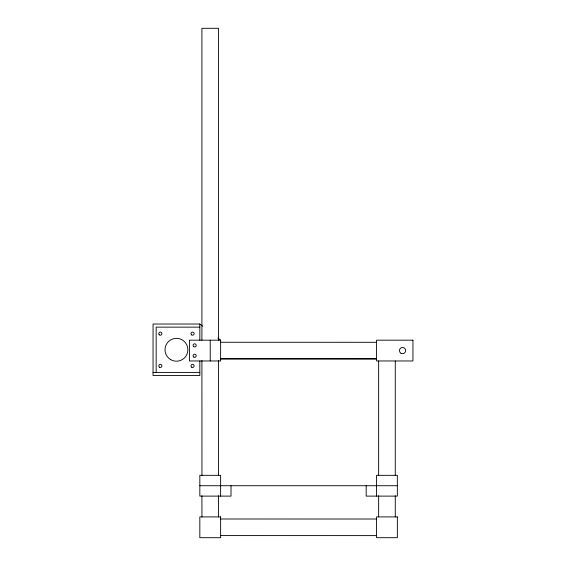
<?xml version="1.0" encoding="UTF-8"?>
<svg xmlns="http://www.w3.org/2000/svg" width="566" height="566" viewBox="0 0 566 566"><rect width="100%" height="100%" fill="white"/><g stroke="black" fill="none" stroke-linecap="round" stroke-linejoin="round"><path stroke-width="0.85" d="M202.607 326.179L199.833 324.021L153.053 324.021L153.053 375.527L199.833 375.527L199.833 360.966M199.833 327.141L156.166 327.141L156.166 372.407M220.627 340.18L189.44 340.18L189.44 360.966L220.627 360.966L220.627 340.18L217.853 338.022M220.627 342.267L376.56 342.296M153.053 372.407L199.833 372.407M199.833 485.72L397.353 485.72M220.627 518.994L376.56 519.022M220.627 535.585L376.56 535.613M395.273 360.966L395.273 475.504M395.273 495.766L395.273 516.907M378.64 360.966L378.64 475.504M378.64 495.766L378.64 516.907M376.56 496.113L376.56 475.327L397.353 475.327L397.353 496.113L366.167 496.113L366.167 485.72M231.02 485.72L231.02 496.113L199.833 496.113L199.833 475.327L220.627 475.327L220.627 496.113M218.547 340.18L218.547 28.3L201.913 28.3L201.913 340.18M218.547 360.5L218.511 475.504M218.547 495.703L218.511 516.907M210.227 340.18L210.227 360.966M201.913 360.5L201.949 475.504M201.913 495.703L201.949 516.907M199.833 324.021L199.833 340.18M412.947 340.18L376.56 340.18L376.56 360.966L412.947 360.966L412.947 340.18M376.56 358.851L220.627 358.851L376.56 358.879M220.627 516.907L199.833 516.907L199.833 537.7L220.627 537.7L220.627 516.907M397.353 516.907L376.56 516.907L376.56 537.7L397.353 537.7L397.353 516.907M400.997 353.276A3.12 3.12 0 0 0 405.673 350.573A3.12 3.12 0 0 0 400.997 347.871A3.12 3.12 0 0 0 400.997 353.276M170.727 359.679A11.433 11.433 0 0 0 187.877 349.774A11.433 11.433 0 0 0 170.727 339.869A11.433 11.433 0 0 0 170.727 359.679M191.471 334.782A1.557 1.557 0 0 0 194.067 334.039A1.557 1.557 0 0 0 192.129 332.157A1.557 1.557 0 0 0 191.471 334.782M159.223 334.761A1.557 1.557 0 0 0 161.834 334.06A1.557 1.557 0 0 0 159.923 332.15A1.557 1.557 0 0 0 159.223 334.761M159.548 367.235A1.557 1.557 0 0 0 161.89 365.884A1.557 1.557 0 0 0 159.548 364.539A1.557 1.557 0 0 0 159.548 367.235M191.775 367.235A1.557 1.557 0 0 0 194.117 365.884A1.557 1.557 0 0 0 191.775 364.539A1.557 1.557 0 0 0 191.775 367.235M193.53 346.477A1.557 1.557 0 0 0 196.14 345.776A1.557 1.557 0 0 0 194.23 343.866A1.557 1.557 0 0 0 193.53 346.477M193.855 357.125A1.557 1.557 0 0 0 196.197 355.773A1.557 1.557 0 0 0 193.855 354.422A1.557 1.557 0 0 0 193.855 357.125"/></g></svg>
